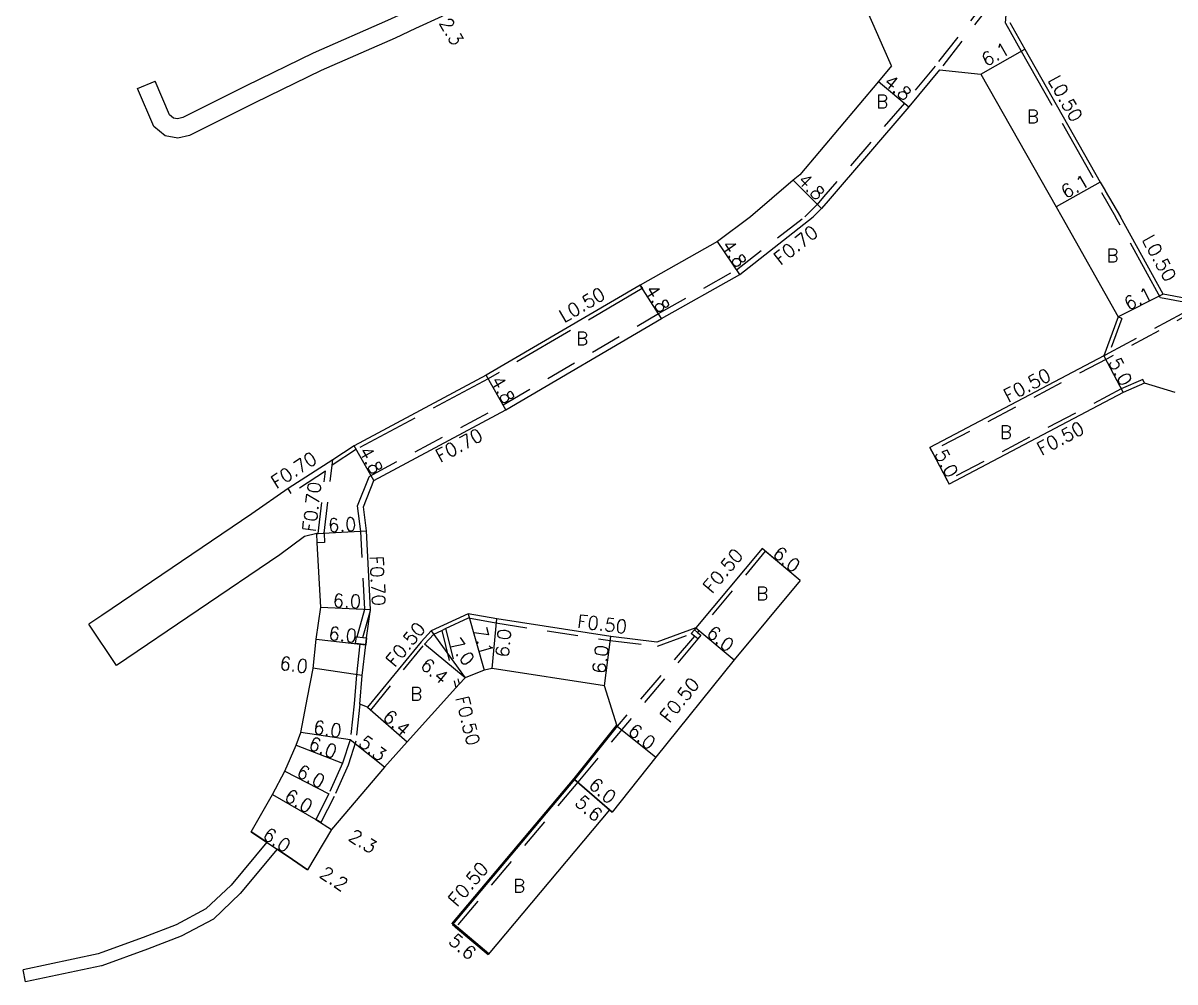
# Model space of a CAD drawing. Header units: metres. Extents: x -4000 to -3200, y -111000 to -110400.
# Drawn here: x -3492.2 to -3353.4, y -110738.5 to -110622.9 of the extents above; entities that cross this region are included whole.
import ezdxf

# ---------------------------------------------------------------- set-up
doc = ezdxf.new("R2010")
doc.units = ezdxf.units.M
doc.header["$LTSCALE"] = 2.5
doc.linetypes.add('22320', pattern=[2.5, 1.5, -1])
doc.linetypes.add('22330', pattern=[4, 3, -1])
for name, color, linetype in [('2101000', 7, 'Continuous'), ('2101001', 9, 'Continuous'), ('2102000', 4, 'Continuous'), ('2102001', 8, 'Continuous'), ('2232000', 120, '22320'), ('2233000', 120, '22330'), ('2235000', 4, 'Continuous'), ('6165200', 90, '61300'), ('9201100', 215, 'Continuous'), ('9201500', 222, 'Continuous'), ('9202100', 82, 'Continuous'), ('9203500', 155, 'Continuous')]:
    doc.layers.add(name, color=color, linetype=linetype)
doc.styles.add('Dm_Anotation', font='txt.shx', dxfattribs={"bigfont": 'pscdm.shx'})
doc.linetypes.add('61300', pattern='A,2,-0.75,[1,dmdr.shx,S=0.15,R=0,X=0,Y=0],-0.75', length=3.5)

msp = doc.modelspace()

# ---------------------------------------------------------------- linework, layer by layer
at = {"layer": '2101000'}
for points in [[(-3435.52, -110606.46), (-3435.52, -110611.99), (-3435.83, -110613.93), (-3436.53, -110616.16), (-3438.03, -110619.28), (-3438.19, -110619.42), (-3441.74, -110622.14), (-3444.94, -110623.6)], [(-3373.3, -110622.84), (-3371.47, -110626.07), (-3362.38, -110642.09), (-3361.81, -110643.1), (-3361.78, -110643.16), (-3359.95, -110646.27)], [(-3387.55, -110628.08), (-3389.13, -110629.96), (-3398.6, -110641.21), (-3399.39, -110641.88), (-3404.56, -110646.27)], [(-3381.76, -110628.56), (-3385.44, -110633.03), (-3395.2, -110644.35), (-3396, -110645.28), (-3397, -110646.27)], [(-3381.76, -110628.56), (-3376.78, -110629.07)], [(-3376.78, -110629.07), (-3367.69, -110645.1), (-3367.02, -110646.27)], [(-3404.56, -110646.27), (-3408.52, -110649.28), (-3417.85, -110654.51), (-3436.43, -110665.4), (-3452.31, -110673.89), (-3454.9, -110675.57), (-3460.29, -110679.06)], [(-3403.15, -110686.28), (-3411.13, -110695.86), (-3415.83, -110697.56), (-3421.39, -110696.89), (-3435.14, -110694.77), (-3438.6, -110694.14), (-3443.05, -110696.19), (-3444.26, -110697.53), (-3450.71, -110705.43), (-3451.63, -110705.06), (-3451.34, -110701.58), (-3450.93, -110697.88), (-3450.83, -110697.07), (-3450.35, -110693.63), (-3450.84, -110684.16), (-3451.2, -110681.24), (-3449.95, -110678.07), (-3434.04, -110669.56), (-3415.28, -110658.56), (-3405.83, -110653.25), (-3397, -110646.27)], [(-3367.02, -110646.27), (-3360.24, -110658.36)], [(-3337.54, -110651.69), (-3349.89, -110656.52), (-3354.8, -110655.6), (-3359.95, -110646.27)], [(-3360.24, -110658.36), (-3361.96, -110663.06), (-3382.93, -110674.11)], [(-3357.05, -110666.35), (-3359.63, -110667.48), (-3380.6, -110678.53)], [(-3462.86, -110721.69), (-3464.73, -110720.43), (-3462.15, -110715.94), (-3460.7, -110713.11), (-3459.31, -110710), (-3458.74, -110708.47), (-3457.93, -110704.26), (-3457.28, -110700.74), (-3456.89, -110697.21), (-3456.34, -110693.36), (-3456.77, -110685.6), (-3456.84, -110684.47), (-3458.31, -110684.82)], [(-3398.54, -110690.12), (-3406.52, -110699.7), (-3415.94, -110711.46), (-3421.23, -110718.07), (-3421.53, -110717.8), (-3436.18, -110735.23)], [(-3420.62, -110707.71), (-3422.13, -110702.84), (-3435.69, -110700.74), (-3436.67, -110700.97), (-3438.95, -110701.86), (-3439.65, -110702.64), (-3440.05, -110703.09), (-3445.93, -110709.61), (-3448.67, -110712.66), (-3455.05, -110720.15), (-3457.93, -110725.01)], [(-3420.62, -110707.71), (-3425.75, -110714.13), (-3440.47, -110731.63)], [(-3457.93, -110725.01), (-3459.75, -110723.78), (-3461.61, -110722.53)]]:
    msp.add_lwpolyline(points, dxfattribs=at)
at = {"layer": '2101001'}
for points in [[(-3382.93, -110674.11), (-3382.69, -110674.55), (-3380.83, -110678.09), (-3380.6, -110678.53)], [(-3398.54, -110690.12), (-3402.76, -110686.6), (-3403.15, -110686.28)], [(-3440.47, -110731.63), (-3440.09, -110731.95), (-3436.18, -110735.23)]]:
    msp.add_lwpolyline(points, dxfattribs=at)
at = {"layer": '2102000'}
for points in [[(-3387.55, -110628.08), (-3388.49, -110626.01), (-3393.67, -110614.16)], [(-3445.65, -110621.41), (-3448.31, -110622.62), (-3457.26, -110626.54), (-3465.36, -110630.49), (-3472.96, -110634.31), (-3473.64, -110634.46), (-3474.11, -110634.38), (-3474.59, -110633.98), (-3476.32, -110629.92)], [(-3444.94, -110623.6), (-3447.39, -110624.73), (-3456.29, -110628.63), (-3464.3, -110632.53), (-3472.18, -110636.49), (-3473.58, -110636.8), (-3475.1, -110636.54), (-3476.49, -110635.4), (-3478.44, -110630.82)], [(-3353.36, -110667.49), (-3357.05, -110666.35)], [(-3460.29, -110679.06), (-3464.68, -110682.12), (-3482.75, -110694.35)], [(-3458.31, -110684.82), (-3461.28, -110687.06), (-3480.96, -110700.38)], [(-3482.75, -110694.35), (-3484.32, -110695.42)], [(-3462.86, -110721.69), (-3467.16, -110726.87), (-3470.19, -110729.73), (-3473.8, -110731.64), (-3477.77, -110733.18), (-3482.75, -110735.01)], [(-3461.61, -110722.53), (-3466.06, -110727.89), (-3469.3, -110730.96), (-3473.17, -110733.01), (-3477.24, -110734.59), (-3482.75, -110736.6)], [(-3482.75, -110735.01), (-3483.19, -110735.17), (-3492.24, -110737.08)], [(-3482.75, -110736.6), (-3482.78, -110736.62), (-3491.93, -110738.55)]]:
    msp.add_lwpolyline(points, dxfattribs=at)
at = {"layer": '2102001'}
for points in [[(-3478.44, -110630.82), (-3476.32, -110629.92)], [(-3480.96, -110700.38), (-3484.32, -110695.42)], [(-3491.93, -110738.55), (-3492.24, -110737.08)]]:
    msp.add_lwpolyline(points, dxfattribs=at)
at = {"layer": '2232000'}
for points in [[(-3373.4, -110617.79), (-3375.73, -110619.68), (-3382.3, -110628.12)], [(-3372.97, -110618.35), (-3373.5, -110618.78), (-3375.23, -110620.18), (-3381.76, -110628.56)], [(-3382.3, -110628.12), (-3385.97, -110632.57), (-3395.73, -110643.89), (-3396.51, -110644.8), (-3398, -110646.27)], [(-3451.96, -110696.92), (-3451.05, -110693.6), (-3451.54, -110684.22), (-3451.92, -110681.14), (-3450.5, -110677.58), (-3434.38, -110668.95), (-3415.63, -110657.95), (-3406.23, -110652.67), (-3398, -110646.27)], [(-3361.96, -110663.06), (-3361.3, -110662.7), (-3350.59, -110656.9), (-3349.89, -110656.52)], [(-3349.84, -110657.04), (-3361.56, -110663.41)], [(-3359.77, -110658.53), (-3361.3, -110662.7)], [(-3359.77, -110658.53), (-3360.24, -110658.36)], [(-3361.56, -110663.41), (-3382.69, -110674.55)], [(-3357.25, -110665.89), (-3359.85, -110667.03), (-3380.83, -110678.09)], [(-3357.05, -110666.35), (-3357.25, -110665.89)], [(-3382.69, -110674.55), (-3382.93, -110674.11)], [(-3455.95, -110684.42), (-3454.98, -110676.22), (-3454.9, -110675.57)], [(-3455.77, -110676.97), (-3459.91, -110679.65)], [(-3456.66, -110684.46), (-3455.77, -110676.97)], [(-3380.83, -110678.09), (-3380.6, -110678.53)], [(-3459.91, -110679.65), (-3460.29, -110679.06)], [(-3403.15, -110686.28), (-3402.76, -110686.6), (-3410.82, -110696.26), (-3410.92, -110696.39)], [(-3451.26, -110697.01), (-3450.37, -110693.74)], [(-3450.33, -110705.76), (-3443.83, -110697.8), (-3442.74, -110696.6), (-3441.76, -110696.15), (-3441.3, -110695.93), (-3438.53, -110694.66), (-3435.23, -110695.26), (-3421.45, -110697.39), (-3415.77, -110698.07), (-3411.64, -110696.57)], [(-3441.76, -110696.15), (-3440.05, -110703.09)], [(-3441.3, -110695.93), (-3439.65, -110702.64)], [(-3411.13, -110695.86), (-3411.31, -110696.07)], [(-3451.63, -110697.79), (-3452.04, -110701.51), (-3452.33, -110705), (-3452.81, -110709.36), (-3453.72, -110712.16), (-3455.39, -110715.88), (-3456.96, -110718.95)], [(-3410.91, -110697.19), (-3425.36, -110714.44), (-3440.09, -110731.95)], [(-3411.29, -110696.87), (-3420.62, -110707.71)], [(-3451.63, -110705.06), (-3452.12, -110709.5), (-3453.06, -110712.41), (-3454.75, -110716.19), (-3456.36, -110719.33)], [(-3450.71, -110705.43), (-3450.33, -110705.76)], [(-3456.36, -110719.33), (-3456.96, -110718.95)]]:
    msp.add_lwpolyline(points, dxfattribs=at)
at = {"layer": '2233000'}
for points in [[(-3373.81, -110622.95), (-3373.5, -110618.78)], [(-3373.81, -110622.95), (-3371.91, -110626.31), (-3362.25, -110643.35), (-3360.53, -110646.27)], [(-3350.59, -110656.9), (-3355.13, -110656.05), (-3360.53, -110646.27)], [(-3417.85, -110654.51), (-3417.58, -110654.93), (-3417.6, -110654.94), (-3436.19, -110665.84), (-3452.05, -110674.32), (-3454.98, -110676.22)]]:
    msp.add_lwpolyline(points, dxfattribs=at)
at = {"layer": '2235000'}
for points in [[(-3456.84, -110684.47), (-3456.66, -110684.46), (-3455.95, -110684.42), (-3455.89, -110685.55), (-3456.77, -110685.6)], [(-3411.68, -110696.54), (-3411.31, -110696.07), (-3410.92, -110696.39), (-3410.54, -110696.72), (-3410.91, -110697.19), (-3411.29, -110696.87), (-3411.64, -110696.57)], [(-3450.93, -110697.88), (-3451.13, -110697.85), (-3451.82, -110697.77), (-3452.15, -110697.72), (-3452.04, -110696.91), (-3451.96, -110696.92), (-3451.26, -110697.01), (-3450.83, -110697.07)]]:
    msp.add_lwpolyline(points, close=True, dxfattribs=at)
at = {"layer": '6165200'}
for points in [[(-3420.74, -110707.62), (-3425.86, -110714.03), (-3440.58, -110731.53)], [(-3440.37, -110731.51), (-3439.99, -110731.83), (-3436.09, -110735.12)]]:
    msp.add_lwpolyline(points, dxfattribs=at)
at = {"layer": '9201100'}
for points in [[(-3376.78, -110629.07), (-3371.47, -110626.07)], [(-3389.13, -110629.96), (-3385.44, -110633.03)], [(-3399.39, -110641.88), (-3396, -110645.28)], [(-3362.38, -110642.09), (-3367.69, -110645.1)], [(-3405.83, -110653.25), (-3408.52, -110649.28)], [(-3415.28, -110658.56), (-3417.85, -110654.51)], [(-3354.8, -110655.6), (-3360.24, -110658.36)], [(-3361.96, -110663.06), (-3359.63, -110667.48)], [(-3434.04, -110669.56), (-3436.43, -110665.4)], [(-3449.95, -110678.07), (-3452.31, -110673.89)], [(-3382.93, -110674.11), (-3380.6, -110678.53)], [(-3456.84, -110684.47), (-3450.84, -110684.16)], [(-3398.54, -110690.12), (-3403.15, -110686.28)], [(-3456.34, -110693.36), (-3450.35, -110693.63)], [(-3438.6, -110694.14), (-3436.67, -110700.97)], [(-3435.69, -110700.74), (-3435.14, -110694.77)], [(-3443.05, -110696.19), (-3438.95, -110701.86)], [(-3411.13, -110695.86), (-3406.52, -110699.7)], [(-3456.89, -110697.21), (-3450.93, -110697.88)], [(-3438.95, -110701.86), (-3443.83, -110697.8)], [(-3422.13, -110702.84), (-3421.39, -110696.89)], [(-3451.34, -110701.58), (-3457.3, -110700.73)], [(-3450.71, -110705.43), (-3445.93, -110709.61)], [(-3452.81, -110709.36), (-3458.74, -110708.47)], [(-3420.62, -110707.71), (-3415.94, -110711.46)], [(-3459.31, -110710), (-3453.72, -110712.16)], [(-3448.67, -110712.66), (-3452.81, -110709.36)], [(-3460.7, -110713.11), (-3455.39, -110715.88)], [(-3421.53, -110717.8), (-3425.75, -110714.13)], [(-3425.75, -110714.13), (-3421.23, -110718.07)], [(-3462.15, -110715.94), (-3456.96, -110718.95)], [(-3456.96, -110718.95), (-3455.05, -110720.15)], [(-3464.73, -110720.43), (-3459.75, -110723.78)], [(-3459.75, -110723.78), (-3457.93, -110725.01)], [(-3440.47, -110731.63), (-3436.18, -110735.23)]]:
    msp.add_lwpolyline(points, dxfattribs=at)

# ---------------------------------------------------------------- texts
at = {"layer": '9201500', "style": 'Dm_Anotation'}
for s, rotation, p in [('2.3', 300.9424, (-3442.16, -110622.9)), ('6.1', 29.4826, (-3376.14, -110628.22)), ('4.8', 320.2832, (-3388.61, -110630.24)), ('4.8', 314.9927, (-3398.98, -110642.01)), ('6.1', 29.6138, (-3366.54, -110644.15)), ('4.8', 304.197, (-3408.13, -110649.76)), ('4.8', 302.376, (-3417.34, -110655.13)), ('6.1', 26.9343, (-3359, -110657.62)), ('5.0', 297.7908, (-3361.45, -110663.81)), ('4.8', 299.9429, (-3435.95, -110666.04)), ('4.8', 299.4197, (-3451.83, -110674.54)), ('5.0', 297.7899, (-3382.42, -110674.86)), ('6.0', 2.9812, (-3455.44, -110684.3)), ('6.0', 320.1803, (-3402.01, -110687.1)), ('6.0', 357.4335, (-3454.94, -110693.33)), ('6.0', 353.6302, (-3455.49, -110697.27)), ('7.1', 285.7548, (-3437.97, -110695.99)), ('6.0', 84.7385, (-3433.7, -110699.45)), ('6.0', 320.177, (-3409.99, -110696.68)), ('7.0', 305.9463, (-3440.98, -110697.8)), ('6.0', 82.8546, (-3422.06, -110701.44)), ('6.0', 351.9374, (-3461.41, -110700.85)), ('6.4', 320.2702, (-3444.48, -110700.57)), ('6.4', 318.8185, (-3449.03, -110706.76)), ('6.0', 351.5068, (-3457.35, -110708.58)), ('6.0', 321.3132, (-3419.46, -110708.51)), ('5.3', 321.4043, (-3451.93, -110709.94)), ('6.0', 338.8888, (-3457.97, -110710.41)), ('6.0', 332.4354, (-3459.42, -110713.67)), ('6.0', 318.935, (-3424.19, -110714.96)), ('6.0', 329.8809, (-3460.89, -110716.56)), ('5.6', 318.935, (-3425.84, -110717.09)), ('6.0', 326.0766, (-3463.51, -110721.13)), ('2.3', 327.9737, (-3453.15, -110721.35)), ('2.2', 326.0766, (-3456.62, -110725.79)), ('5.6', 319.9323, (-3441.08, -110733.8))]:
    msp.add_text(s, height=1.6, rotation=rotation, dxfattribs=at).set_placement(p)
at = {"layer": '9202100', "style": 'Dm_Anotation'}
for p in [(-3389.38, -110633.19), (-3371.24, -110635), (-3361.62, -110651.75), (-3425.57, -110661.77), (-3374.49, -110673.04), (-3403.84, -110692.51), (-3445.56, -110704.61), (-3433.16, -110727.75)]:
    msp.add_text('B', height=1.6, dxfattribs=at).set_placement(p)
at = {"layer": '9203500', "style": 'Dm_Anotation'}
for s, rotation, p in [('L0.50', 299.5605, (-3368.74, -110629.82)), ('F0.70', 38.3336, (-3400.96, -110652.19)), ('L0.50', 298.8819, (-3357.4, -110649.04)), ('L0.50', 30.3871, (-3427.03, -110659.1)), ('F0.50', 27.7879, (-3373.49, -110668.71)), ('F0.50', 27.7879, (-3369.48, -110675.11)), ('F0.70', 28.1497, (-3441.96, -110675.97)), ('F0.70', 32.9143, (-3461.7, -110679.14)), ('F0.70', 83.2346, (-3456.97, -110684.34)), ('F0.50', 50.179, (-3409.18, -110691.79)), ('F0.70', 272.9795, (-3450.45, -110687.22)), ('F0.50', 353.0785, (-3425.51, -110695.82)), ('F0.50', 50.7704, (-3447.42, -110700.68)), ('F0.50', 51.3402, (-3414.34, -110707.39)), ('F0.50', 283.8185, (-3440.12, -110704.31)), ('F0.50', 49.9311, (-3439.91, -110729.56))]:
    msp.add_text(s, height=1.6, rotation=rotation, dxfattribs=at).set_placement(p)

doc.saveas('drawing.dxf')
